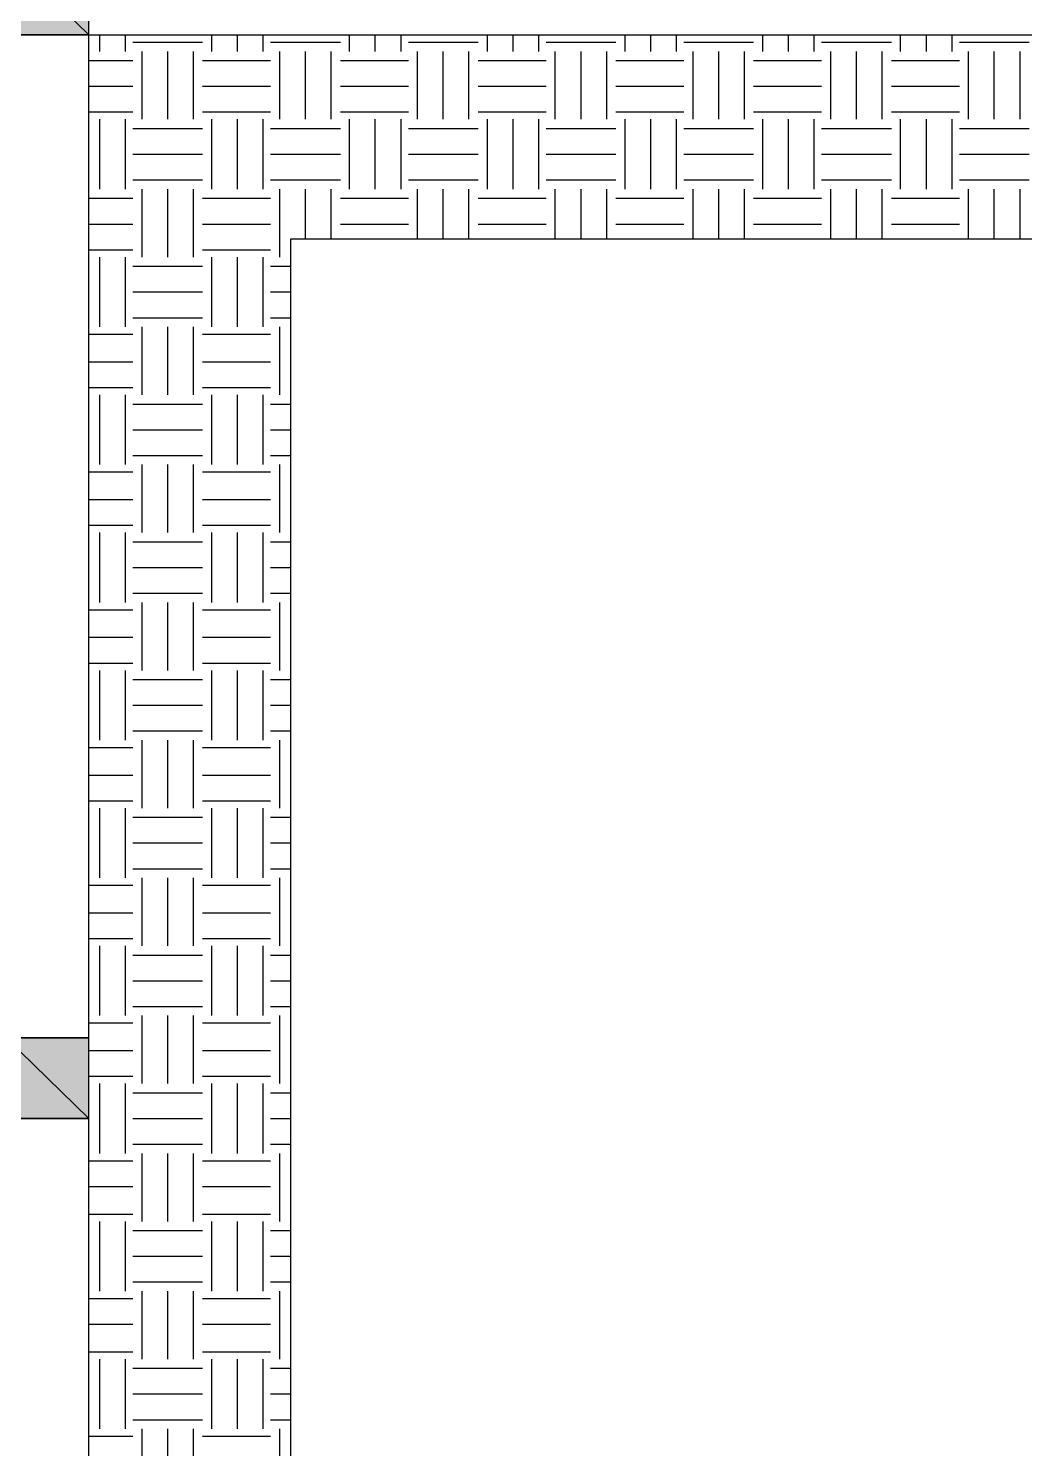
# Model space of a CAD drawing. Header units: millimetres. Extents: x 3504 to 3889, y 1729 to 1927.
# Drawn here: x 3572.54 to 3595.5, y 1778.69 to 1811.43 of the extents above; entities that cross this region are included whole.
import ezdxf

# ---------------------------------------------------------------- set-up
doc = ezdxf.new("R2010")
doc.units = ezdxf.units.MM

msp = doc.modelspace()

# ---------------------------------------------------------------- hatches: boundary and pattern name
at = {"true_color": 0x000000}
h = msp.add_hatch(color=18, dxfattribs=at)
h.paths.add_polyline_path([(3573.933, 1813.142), (3572.028, 1813.142), (3573.933, 1811.279)])
h.paths.add_polyline_path([(3572.028, 1813.142), (3573.933, 1811.279), (3572.028, 1811.279)])
h = msp.add_hatch(color=18, dxfattribs=at)
h.paths.add_polyline_path([(3573.933, 1788.165), (3572.028, 1788.165), (3573.933, 1786.303)])
h.paths.add_polyline_path([(3572.028, 1788.165), (3573.933, 1786.303), (3572.028, 1786.303)])

# ---------------------------------------------------------------- linework, layer by layer
at = {"color": 18, "linetype": 'Continuous', "lineweight": -2, "true_color": 0x000000}
for p, q in [((3573.933, 1788.165), (3573.933, 1813.142)), ((3548.914, 1811.279), (3668.294, 1811.279)), ((3574.187, 1810.898), (3574.187, 1811.279)), ((3574.779, 1810.898), (3574.779, 1811.279)), ((3576.769, 1810.898), (3576.769, 1811.279)), ((3577.362, 1810.898), (3577.362, 1811.279)), ((3577.954, 1810.898), (3577.954, 1811.279)), ((3579.944, 1810.898), (3579.944, 1811.279)), ((3580.537, 1810.898), (3580.537, 1811.279)), ((3581.129, 1810.898), (3581.129, 1811.279)), ((3583.119, 1810.898), (3583.119, 1811.279)), ((3583.712, 1810.898), (3583.712, 1811.279)), ((3584.304, 1810.898), (3584.304, 1811.279)), ((3586.294, 1810.898), (3586.294, 1811.279)), ((3586.887, 1810.898), (3586.887, 1811.279)), ((3587.479, 1810.898), (3587.479, 1811.279)), ((3589.469, 1810.898), (3589.469, 1811.279)), ((3590.062, 1810.898), (3590.062, 1811.279)), ((3590.654, 1810.898), (3590.654, 1811.279)), ((3592.644, 1810.898), (3592.644, 1811.279)), ((3593.237, 1810.898), (3593.237, 1811.279)), ((3593.829, 1810.898), (3593.829, 1811.279)), ((3574.949, 1811.11), (3576.557, 1811.11)), ((3575.16, 1809.332), (3575.16, 1810.898)), ((3575.753, 1809.332), (3575.753, 1810.898)), ((3576.346, 1809.332), (3576.346, 1810.898)), ((3578.124, 1811.11), (3579.732, 1811.11)), ((3578.335, 1809.332), (3578.335, 1810.898)), ((3578.928, 1809.332), (3578.928, 1810.898)), ((3579.521, 1809.332), (3579.521, 1810.898)), ((3581.299, 1811.11), (3582.907, 1811.11)), ((3581.51, 1809.332), (3581.51, 1810.898)), ((3582.103, 1809.332), (3582.103, 1810.898)), ((3582.696, 1809.332), (3582.696, 1810.898)), ((3584.474, 1811.11), (3586.082, 1811.11)), ((3584.685, 1809.332), (3584.685, 1810.898)), ((3585.278, 1809.332), (3585.278, 1810.898)), ((3585.871, 1809.332), (3585.871, 1810.898)), ((3587.649, 1811.11), (3589.257, 1811.11)), ((3587.86, 1809.332), (3587.86, 1810.898)), ((3588.453, 1809.332), (3588.453, 1810.898)), ((3589.046, 1809.332), (3589.046, 1810.898)), ((3590.824, 1811.11), (3592.432, 1811.11)), ((3591.035, 1809.332), (3591.035, 1810.898)), ((3591.628, 1809.332), (3591.628, 1810.898)), ((3592.221, 1809.332), (3592.221, 1810.898)), ((3593.999, 1811.11), (3595.607, 1811.11)), ((3594.21, 1809.332), (3594.21, 1810.898)), ((3594.803, 1809.332), (3594.803, 1810.898)), ((3595.396, 1809.332), (3595.396, 1810.898)), ((3573.933, 1810.687), (3574.949, 1810.687)), ((3576.557, 1810.687), (3578.124, 1810.687)), ((3579.732, 1810.687), (3581.299, 1810.687)), ((3582.907, 1810.687), (3584.474, 1810.687)), ((3586.082, 1810.687), (3587.649, 1810.687)), ((3589.257, 1810.687), (3590.824, 1810.687)), ((3592.432, 1810.687), (3593.999, 1810.687)), ((3573.933, 1810.094), (3574.949, 1810.094)), ((3576.557, 1810.094), (3578.124, 1810.094)), ((3579.732, 1810.094), (3581.299, 1810.094)), ((3582.907, 1810.094), (3584.474, 1810.094)), ((3586.082, 1810.094), (3587.649, 1810.094)), ((3589.257, 1810.094), (3590.824, 1810.094)), ((3592.432, 1810.094), (3593.999, 1810.094)), ((3573.933, 1809.501), (3574.949, 1809.501)), ((3574.187, 1807.723), (3574.187, 1809.332)), ((3574.779, 1807.723), (3574.779, 1809.332)), ((3576.557, 1809.501), (3578.124, 1809.501)), ((3576.769, 1807.723), (3576.769, 1809.332)), ((3577.362, 1807.723), (3577.362, 1809.332)), ((3577.954, 1807.723), (3577.954, 1809.332)), ((3579.732, 1809.501), (3581.299, 1809.501)), ((3579.944, 1807.723), (3579.944, 1809.332)), ((3580.537, 1807.723), (3580.537, 1809.332)), ((3581.129, 1807.723), (3581.129, 1809.332)), ((3582.907, 1809.501), (3584.474, 1809.501)), ((3583.119, 1807.723), (3583.119, 1809.332)), ((3583.712, 1807.723), (3583.712, 1809.332)), ((3584.304, 1807.723), (3584.304, 1809.332)), ((3586.082, 1809.501), (3587.649, 1809.501)), ((3586.294, 1807.723), (3586.294, 1809.332)), ((3586.887, 1807.723), (3586.887, 1809.332)), ((3587.479, 1807.723), (3587.479, 1809.332)), ((3589.257, 1809.501), (3590.824, 1809.501)), ((3589.469, 1807.723), (3589.469, 1809.332)), ((3590.062, 1807.723), (3590.062, 1809.332)), ((3590.654, 1807.723), (3590.654, 1809.332)), ((3592.432, 1809.501), (3593.999, 1809.501)), ((3592.644, 1807.723), (3592.644, 1809.332)), ((3593.237, 1807.723), (3593.237, 1809.332)), ((3593.829, 1807.723), (3593.829, 1809.332)), ((3574.949, 1809.12), (3576.557, 1809.12)), ((3578.124, 1809.12), (3579.732, 1809.12)), ((3581.299, 1809.12), (3582.907, 1809.12)), ((3584.474, 1809.12), (3586.082, 1809.12)), ((3587.649, 1809.12), (3589.257, 1809.12)), ((3590.824, 1809.12), (3592.432, 1809.12)), ((3593.999, 1809.12), (3595.607, 1809.12)), ((3574.949, 1808.528), (3576.557, 1808.528)), ((3578.124, 1808.528), (3579.732, 1808.528)), ((3581.299, 1808.528), (3582.907, 1808.528)), ((3584.474, 1808.528), (3586.082, 1808.528)), ((3587.649, 1808.528), (3589.257, 1808.528)), ((3590.824, 1808.528), (3592.432, 1808.528)), ((3593.999, 1808.528), (3595.607, 1808.528)), ((3574.949, 1807.935), (3576.557, 1807.935)), ((3578.124, 1807.935), (3579.732, 1807.935)), ((3581.299, 1807.935), (3582.907, 1807.935)), ((3584.474, 1807.935), (3586.082, 1807.935)), ((3587.649, 1807.935), (3589.257, 1807.935)), ((3590.824, 1807.935), (3592.432, 1807.935)), ((3593.999, 1807.935), (3595.607, 1807.935)), ((3575.16, 1806.157), (3575.16, 1807.723)), ((3575.753, 1806.157), (3575.753, 1807.723)), ((3576.346, 1806.157), (3576.346, 1807.723)), ((3578.335, 1806.157), (3578.335, 1807.723)), ((3578.928, 1806.58), (3578.928, 1807.723)), ((3579.521, 1806.58), (3579.521, 1807.723)), ((3581.51, 1806.58), (3581.51, 1807.723)), ((3582.103, 1806.58), (3582.103, 1807.723)), ((3582.696, 1806.58), (3582.696, 1807.723)), ((3584.685, 1806.58), (3584.685, 1807.723)), ((3585.278, 1806.58), (3585.278, 1807.723)), ((3585.871, 1806.58), (3585.871, 1807.723)), ((3587.86, 1806.58), (3587.86, 1807.723)), ((3588.453, 1806.58), (3588.453, 1807.723)), ((3589.046, 1806.58), (3589.046, 1807.723)), ((3591.035, 1806.58), (3591.035, 1807.723)), ((3591.628, 1806.58), (3591.628, 1807.723)), ((3592.221, 1806.58), (3592.221, 1807.723)), ((3594.21, 1806.58), (3594.21, 1807.723)), ((3594.803, 1806.58), (3594.803, 1807.723)), ((3595.396, 1806.58), (3595.396, 1807.723)), ((3573.933, 1807.512), (3574.949, 1807.512)), ((3576.557, 1807.512), (3578.124, 1807.512)), ((3579.732, 1807.512), (3581.299, 1807.512)), ((3582.907, 1807.512), (3584.474, 1807.512)), ((3586.082, 1807.512), (3587.649, 1807.512)), ((3589.257, 1807.512), (3590.824, 1807.512)), ((3592.432, 1807.512), (3593.999, 1807.512)), ((3573.933, 1806.919), (3574.949, 1806.919)), ((3576.557, 1806.919), (3578.124, 1806.919)), ((3579.732, 1806.919), (3581.299, 1806.919)), ((3582.907, 1806.919), (3584.474, 1806.919)), ((3586.082, 1806.919), (3587.649, 1806.919)), ((3589.257, 1806.919), (3590.824, 1806.919)), ((3592.432, 1806.919), (3593.999, 1806.919)), ((3578.589, 1806.58), (3606.741, 1806.58)), ((3578.589, 1788.165), (3578.589, 1806.58)), ((3573.933, 1806.326), (3574.949, 1806.326)), ((3576.557, 1806.326), (3578.124, 1806.326)), ((3574.187, 1804.548), (3574.187, 1806.157)), ((3574.779, 1804.548), (3574.779, 1806.157)), ((3574.949, 1805.945), (3576.557, 1805.945)), ((3576.769, 1804.548), (3576.769, 1806.157)), ((3577.362, 1804.548), (3577.362, 1806.157)), ((3577.954, 1804.548), (3577.954, 1806.157)), ((3578.124, 1805.945), (3578.589, 1805.945)), ((3574.949, 1805.353), (3576.557, 1805.353)), ((3578.124, 1805.353), (3578.589, 1805.353)), ((3574.949, 1804.76), (3576.557, 1804.76)), ((3578.124, 1804.76), (3578.589, 1804.76)), ((3573.933, 1804.379), (3574.949, 1804.379)), ((3575.16, 1802.982), (3575.16, 1804.548)), ((3575.753, 1802.982), (3575.753, 1804.548)), ((3576.346, 1802.982), (3576.346, 1804.548)), ((3576.557, 1804.379), (3578.124, 1804.379)), ((3578.335, 1802.982), (3578.335, 1804.548)), ((3573.933, 1803.744), (3574.949, 1803.744)), ((3576.557, 1803.744), (3578.124, 1803.744)), ((3573.933, 1803.151), (3574.949, 1803.151)), ((3574.187, 1801.373), (3574.187, 1802.982)), ((3574.779, 1801.373), (3574.779, 1802.982)), ((3576.557, 1803.151), (3578.124, 1803.151)), ((3576.769, 1801.373), (3576.769, 1802.982)), ((3577.362, 1801.373), (3577.362, 1802.982)), ((3577.954, 1801.373), (3577.954, 1802.982)), ((3574.949, 1802.77), (3576.557, 1802.77)), ((3578.124, 1802.77), (3578.589, 1802.77)), ((3574.949, 1802.178), (3576.557, 1802.178)), ((3578.124, 1802.178), (3578.589, 1802.178)), ((3574.949, 1801.585), (3576.557, 1801.585)), ((3575.16, 1799.807), (3575.16, 1801.373)), ((3575.753, 1799.807), (3575.753, 1801.373)), ((3576.346, 1799.807), (3576.346, 1801.373)), ((3578.124, 1801.585), (3578.589, 1801.585)), ((3578.335, 1799.807), (3578.335, 1801.373)), ((3573.933, 1801.204), (3574.949, 1801.204)), ((3576.557, 1801.204), (3578.124, 1801.204)), ((3573.933, 1800.569), (3574.949, 1800.569)), ((3576.557, 1800.569), (3578.124, 1800.569)), ((3573.933, 1799.976), (3574.949, 1799.976)), ((3574.187, 1798.198), (3574.187, 1799.807)), ((3574.779, 1798.198), (3574.779, 1799.807)), ((3576.557, 1799.976), (3578.124, 1799.976)), ((3576.769, 1798.198), (3576.769, 1799.807)), ((3577.362, 1798.198), (3577.362, 1799.807)), ((3577.954, 1798.198), (3577.954, 1799.807)), ((3574.949, 1799.595), (3576.557, 1799.595)), ((3578.124, 1799.595), (3578.589, 1799.595)), ((3574.949, 1799.003), (3576.557, 1799.003)), ((3578.124, 1799.003), (3578.589, 1799.003)), ((3574.949, 1798.41), (3576.557, 1798.41)), ((3578.124, 1798.41), (3578.589, 1798.41)), ((3575.16, 1796.632), (3575.16, 1798.198)), ((3575.753, 1796.632), (3575.753, 1798.198)), ((3576.346, 1796.632), (3576.346, 1798.198)), ((3578.335, 1796.632), (3578.335, 1798.198)), ((3573.933, 1798.029), (3574.949, 1798.029)), ((3576.557, 1798.029), (3578.124, 1798.029)), ((3573.933, 1797.394), (3574.949, 1797.394)), ((3576.557, 1797.394), (3578.124, 1797.394)), ((3573.933, 1796.801), (3574.949, 1796.801)), ((3576.557, 1796.801), (3578.124, 1796.801)), ((3574.187, 1795.023), (3574.187, 1796.632)), ((3574.779, 1795.023), (3574.779, 1796.632)), ((3574.949, 1796.42), (3576.557, 1796.42)), ((3576.769, 1795.023), (3576.769, 1796.632)), ((3577.362, 1795.023), (3577.362, 1796.632)), ((3577.954, 1795.023), (3577.954, 1796.632)), ((3578.124, 1796.42), (3578.589, 1796.42)), ((3574.949, 1795.828), (3576.557, 1795.828)), ((3578.124, 1795.828), (3578.589, 1795.828)), ((3574.949, 1795.235), (3576.557, 1795.235)), ((3578.124, 1795.235), (3578.589, 1795.235)), ((3573.933, 1794.854), (3574.949, 1794.854)), ((3575.16, 1793.457), (3575.16, 1795.023)), ((3575.753, 1793.457), (3575.753, 1795.023)), ((3576.346, 1793.457), (3576.346, 1795.023)), ((3576.557, 1794.854), (3578.124, 1794.854)), ((3578.335, 1793.457), (3578.335, 1795.023)), ((3573.933, 1794.219), (3574.949, 1794.219)), ((3576.557, 1794.219), (3578.124, 1794.219)), ((3573.933, 1793.626), (3574.949, 1793.626)), ((3576.557, 1793.626), (3578.124, 1793.626)), ((3574.187, 1791.848), (3574.187, 1793.457)), ((3574.779, 1791.848), (3574.779, 1793.457)), ((3574.949, 1793.245), (3576.557, 1793.245)), ((3576.769, 1791.848), (3576.769, 1793.457)), ((3577.362, 1791.848), (3577.362, 1793.457)), ((3577.954, 1791.848), (3577.954, 1793.457)), ((3578.124, 1793.245), (3578.589, 1793.245)), ((3574.949, 1792.653), (3576.557, 1792.653)), ((3578.124, 1792.653), (3578.589, 1792.653)), ((3574.949, 1792.06), (3576.557, 1792.06)), ((3575.16, 1790.282), (3575.16, 1791.848)), ((3575.753, 1790.282), (3575.753, 1791.848)), ((3576.346, 1790.282), (3576.346, 1791.848)), ((3578.124, 1792.06), (3578.589, 1792.06)), ((3578.335, 1790.282), (3578.335, 1791.848)), ((3573.933, 1791.679), (3574.949, 1791.679)), ((3576.557, 1791.679), (3578.124, 1791.679)), ((3573.933, 1791.044), (3574.949, 1791.044)), ((3576.557, 1791.044), (3578.124, 1791.044)), ((3573.933, 1790.451), (3574.949, 1790.451)), ((3574.187, 1788.673), (3574.187, 1790.282)), ((3574.779, 1788.673), (3574.779, 1790.282)), ((3576.557, 1790.451), (3578.124, 1790.451)), ((3576.769, 1788.673), (3576.769, 1790.282)), ((3577.362, 1788.673), (3577.362, 1790.282)), ((3577.954, 1788.673), (3577.954, 1790.282)), ((3574.949, 1790.07), (3576.557, 1790.07)), ((3578.124, 1790.07), (3578.589, 1790.07)), ((3574.949, 1789.478), (3576.557, 1789.478)), ((3578.124, 1789.478), (3578.589, 1789.478)), ((3574.949, 1788.885), (3576.557, 1788.885)), ((3575.16, 1787.107), (3575.16, 1788.673)), ((3575.753, 1787.107), (3575.753, 1788.673)), ((3576.346, 1787.107), (3576.346, 1788.673)), ((3578.124, 1788.885), (3578.589, 1788.885)), ((3578.335, 1787.107), (3578.335, 1788.673)), ((3573.933, 1788.504), (3574.949, 1788.504)), ((3576.557, 1788.504), (3578.124, 1788.504)), ((3548.914, 1788.165), (3573.933, 1788.165)), ((3573.933, 1761.919), (3573.933, 1788.165)), ((3578.589, 1778.471), (3578.589, 1788.165)), ((3573.933, 1787.869), (3574.949, 1787.869)), ((3576.557, 1787.869), (3578.124, 1787.869)), ((3573.933, 1787.276), (3574.949, 1787.276)), ((3576.557, 1787.276), (3578.124, 1787.276)), ((3574.187, 1785.498), (3574.187, 1787.107)), ((3574.779, 1785.498), (3574.779, 1787.107)), ((3576.769, 1785.498), (3576.769, 1787.107)), ((3577.362, 1785.498), (3577.362, 1787.107)), ((3577.954, 1785.498), (3577.954, 1787.107)), ((3574.949, 1786.895), (3576.557, 1786.895)), ((3578.124, 1786.895), (3578.589, 1786.895)), ((3548.914, 1786.303), (3573.933, 1786.303)), ((3574.949, 1786.303), (3576.557, 1786.303)), ((3578.124, 1786.303), (3578.589, 1786.303)), ((3574.949, 1785.71), (3576.557, 1785.71)), ((3578.124, 1785.71), (3578.589, 1785.71)), ((3573.933, 1785.329), (3574.949, 1785.329)), ((3575.16, 1783.932), (3575.16, 1785.498)), ((3575.753, 1783.932), (3575.753, 1785.498)), ((3576.346, 1783.932), (3576.346, 1785.498)), ((3576.557, 1785.329), (3578.124, 1785.329)), ((3578.335, 1783.932), (3578.335, 1785.498)), ((3573.933, 1784.736), (3574.949, 1784.736)), ((3576.557, 1784.736), (3578.124, 1784.736)), ((3573.933, 1784.101), (3574.949, 1784.101)), ((3576.557, 1784.101), (3578.124, 1784.101)), ((3574.187, 1782.323), (3574.187, 1783.932)), ((3574.779, 1782.323), (3574.779, 1783.932)), ((3574.949, 1783.72), (3576.557, 1783.72)), ((3576.769, 1782.323), (3576.769, 1783.932)), ((3577.362, 1782.323), (3577.362, 1783.932)), ((3577.954, 1782.323), (3577.954, 1783.932)), ((3578.124, 1783.72), (3578.589, 1783.72)), ((3574.949, 1783.128), (3576.557, 1783.128)), ((3578.124, 1783.128), (3578.589, 1783.128)), ((3574.949, 1782.535), (3576.557, 1782.535)), ((3578.124, 1782.535), (3578.589, 1782.535)), ((3573.933, 1782.154), (3574.949, 1782.154)), ((3575.16, 1780.757), (3575.16, 1782.323)), ((3575.753, 1780.757), (3575.753, 1782.323)), ((3576.346, 1780.757), (3576.346, 1782.323)), ((3576.557, 1782.154), (3578.124, 1782.154)), ((3578.335, 1780.757), (3578.335, 1782.323)), ((3573.933, 1781.561), (3574.949, 1781.561)), ((3576.557, 1781.561), (3578.124, 1781.561)), ((3573.933, 1780.926), (3574.949, 1780.926)), ((3574.187, 1779.148), (3574.187, 1780.757)), ((3574.779, 1779.148), (3574.779, 1780.757)), ((3576.557, 1780.926), (3578.124, 1780.926)), ((3576.769, 1779.148), (3576.769, 1780.757)), ((3577.362, 1779.148), (3577.362, 1780.757)), ((3577.954, 1779.148), (3577.954, 1780.757)), ((3574.949, 1780.545), (3576.557, 1780.545)), ((3578.124, 1780.545), (3578.589, 1780.545)), ((3574.949, 1779.953), (3576.557, 1779.953)), ((3578.124, 1779.953), (3578.589, 1779.953)), ((3574.949, 1779.36), (3576.557, 1779.36)), ((3575.16, 1777.582), (3575.16, 1779.148)), ((3575.753, 1777.582), (3575.753, 1779.148)), ((3576.346, 1777.582), (3576.346, 1779.148)), ((3578.124, 1779.36), (3578.589, 1779.36)), ((3578.335, 1777.582), (3578.335, 1779.148)), ((3573.933, 1778.979), (3574.949, 1778.979)), ((3576.557, 1778.979), (3578.124, 1778.979))]:
    msp.add_line(p, q, dxfattribs=at)
for points in [[(3573.933, 1813.142), (3572.028, 1813.142), (3573.933, 1811.279)], [(3572.028, 1813.142), (3573.933, 1811.279), (3572.028, 1811.279)], [(3573.933, 1788.165), (3572.028, 1788.165), (3573.933, 1786.303)], [(3572.028, 1788.165), (3573.933, 1786.303), (3572.028, 1786.303)]]:
    msp.add_lwpolyline(points, close=True, dxfattribs=at)

doc.saveas('drawing.dxf')
